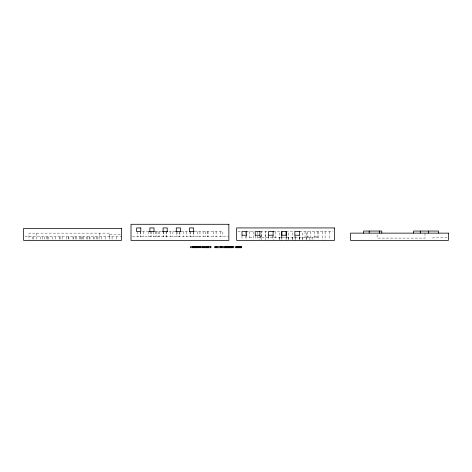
<?xml version="1.0" encoding="UTF-8"?>
<svg xmlns="http://www.w3.org/2000/svg" width="472" height="472" viewBox="0 0 472 472"><rect width="100%" height="100%" fill="white"/><g stroke="black" fill="none" stroke-linecap="round" stroke-linejoin="round"><path stroke-width="0.35" stroke-dasharray="2.36 1.77" d="M261.612 237.304L261.612 231.575L261.612 239.8M265.771 237.304L265.771 231.575L265.771 240.425M279.306 237.304L279.306 240.425L279.306 231.575M281.908 237.304L281.908 239.8L281.908 235.87M286.067 239.8L286.067 237.304M288.669 237.304L288.669 240.425L288.669 231.575M292.835 237.304L292.835 240.425L292.835 231.575M295.437 240.425L295.437 237.304M299.602 237.304L299.602 240.425L299.549 235.87L299.602 239.688M302.204 237.304L302.204 240.425L302.204 231.575M306.363 237.304L306.363 240.425L306.363 231.575M109.728 234.743L121.434 234.696M148.786 231.575L140.644 231.575L140.644 236.779M163.542 231.575L163.542 236.779L163.595 231.575L153.5 231.575L153.5 236.779M175.448 231.575L166.716 231.575L166.716 236.779M180.923 231.575L189.124 231.575M194.387 231.575L222.867 231.575L222.867 236.779M237.971 231.575L241.322 231.575M246.213 231.575L254.496 231.575M260.479 231.575L268.373 231.575M273.111 231.575L281.908 231.575M286.067 231.575L295.437 231.575M299.602 231.575L333.014 231.575M306.363 236.26L310.269 236.26M314.429 236.26L318.334 236.26M24.939 236.779L121.434 236.779M132.49 236.779L228.855 236.779M249.641 237.304L253.547 237.304M257.706 237.304L318.334 237.304M447.055 237.823L432.789 237.823L432.789 239.77M424.983 233.138L424.983 238.094L377.104 238.094L377.104 233.138M329.261 231.575L329.261 239.688M325.102 231.575L325.102 240.425M322.5 231.575L322.5 240.425M318.334 231.575L318.334 239.8M317.296 231.575L317.296 237.304M314.429 231.575L314.429 240.425M312.092 237.304L312.092 240.425M310.269 231.575L310.269 240.425M309.49 237.304L309.49 239.8M307.408 231.575L307.408 237.304M305.065 231.575L305.065 237.304M295.437 235.87L295.437 239.8M294.864 235.87L294.864 240.425M286.327 235.87L286.327 240.425M286.067 235.87L286.067 240.425M281.648 235.87L281.648 240.425M275.141 231.575L275.141 239.8M273.111 235.221L273.111 240.425M272.539 235.87L272.539 239.8M268.426 235.87L268.426 240.425M268.373 235.87L268.373 239.8M260.568 235.87L260.568 237.304M260.308 236L260.308 239.688M259.895 235.221L259.895 239.77M257.706 231.575L257.706 239.688M255.21 235.87L255.21 239.77M253.547 231.575L253.547 240.425M249.641 231.575L249.641 239.8M246.673 235.87L246.673 239.77M245.475 231.575L245.475 239.688M241.988 235.87L241.988 239.77M220.265 231.575L220.265 236.779M216.105 231.575L216.105 236.779M213.503 231.575L213.503 236.779M208.034 231.575L208.034 236.779M207.255 231.575L207.255 236.779M205.432 231.575L205.432 236.779M203.09 231.575L203.09 236.779M199.969 231.575L199.969 236.797M197.367 231.575L197.367 236.797M193.207 232.23L193.207 236.797M193.154 231.575L193.154 236.779M190.605 231.575L190.605 236.797M190.033 231.575L190.033 236.779M186.44 231.575L186.44 236.797M183.838 231.575L183.838 236.797M179.932 232.23L179.932 236.797M179.673 231.593L179.673 236.797M177.071 231.593L177.071 236.797M176.811 232.23L176.811 236.797M172.911 231.575L172.911 236.779M170.309 231.575L170.309 236.779M166.144 231.575L166.144 236.779M159.377 231.575L159.377 236.779M158.079 231.575L158.079 236.779M156.775 231.575L156.775 236.779M155.477 231.575L155.477 236.779M151.311 231.575L151.311 236.779M150.373 231.575L150.373 236.779M148.709 231.575L148.709 236.779M143.246 231.575L143.246 236.779M140.278 231.575L140.278 236.779M137.157 231.575L137.157 236.779M116.23 236.779L116.23 240.425M112.07 236.779L112.07 240.425M109.728 236.779L109.728 233.138L28.963 233.138L28.963 240.425M109.469 236.779L109.469 240.425M105.303 236.779L105.303 240.425M101.403 236.779L101.403 240.425M99.763 233.138L99.763 236.779M99.061 236.779L99.061 240.425M97.238 236.779L97.238 240.425M96.459 236.779L96.459 240.425M94.117 236.779L94.117 240.425M93.332 236.779L93.332 240.425M89.951 236.779L89.951 240.425M89.173 236.779L89.173 240.425M87.35 236.779L87.35 240.425M86.571 236.779L86.518 240.425M83.184 236.779L83.184 240.425M82.405 236.779L82.405 240.425M81.833 236.779L81.833 240.425M80.582 236.779L80.582 240.425M79.803 236.779L79.803 240.425M76.423 236.779L76.423 240.425M75.638 236.779L75.638 240.425M73.296 236.779L73.296 240.425M73.036 236.779L73.036 240.425M68.877 236.779L68.877 240.425M68.617 236.779L68.617 240.425M66.275 236.779L66.275 240.425M62.109 236.779L62.109 240.425M60.08 236.779L60.08 240.425M59.507 236.779L59.507 240.425M55.395 236.779L55.395 240.425M52.74 236.779L52.74 240.425M48.581 236.779L48.581 240.425M47.277 236.779L47.277 240.425M46.864 236.779L46.864 239.693M44.675 236.779L44.675 240.425M42.179 236.779L42.179 240.425M40.515 236.779L40.515 240.425M36.609 236.779L36.609 240.425M36.344 233.138L36.344 236.779M33.642 236.779L33.642 240.425M32.444 236.779L32.444 240.425"/><path stroke-width="0.71" d="M149.093 231.575L154.244 231.575M162.51 231.575L167.619 231.575M175.613 231.575L180.717 231.575M189.408 231.575L194.039 231.575M247.08 231.575L241.988 231.575L241.988 235.262M260.332 231.575L255.21 231.575L255.21 235.262M273.801 231.575L268.426 231.575L268.426 235.262M299.962 231.575L294.864 231.575L294.864 235.262M241.988 235.221L246.673 235.221M255.21 235.221L259.895 235.221M268.426 235.221L273.111 235.221M281.648 235.221L286.327 235.221M294.864 235.221L299.549 235.221M241.422 246.667L235.192 246.667L235.192 247.712L241.422 247.712L241.422 246.667L241.363 247.712M438.512 233.138L438.512 231.056L413.531 231.056L413.531 233.138M428.364 231.056L428.364 233.138M420.298 231.056L420.298 233.138M381.789 233.138L381.789 231.056L363.576 231.056L363.576 233.138M379.317 231.056L379.317 233.138M369.169 231.056L369.169 233.138M299.549 231.575L299.549 235.262M286.327 235.262L286.327 231.575L281.648 231.575L281.648 235.262M286.067 231.575L286.067 235.262M281.908 231.575L281.908 235.262M273.111 231.575L273.111 235.262M259.895 231.575L259.895 235.262M246.673 231.575L246.673 235.262M241.239 246.667L241.198 247.712M241.021 246.667L241.021 247.712M240.921 246.667L240.921 247.712M240.531 246.667L240.531 247.712M240.059 246.667L240.059 247.712M239.528 246.667L239.528 247.712M238.938 246.667L238.938 247.712M238.289 246.667L238.289 247.712M237.316 246.667L237.316 247.712M236.442 246.667L236.442 247.712M232.189 246.667L232.189 247.712M231.982 246.667L231.982 247.712M231.823 246.667L231.823 247.712M231.605 246.667L231.605 247.712M231.315 246.667L231.315 247.712M230.938 246.667L230.938 247.712M230.542 246.667L230.542 247.712M230.112 246.667L230.112 247.712M229.227 246.667L229.215 247.712M227.976 246.667L227.935 247.712M227.769 246.667L227.769 247.712M227.61 246.667L227.61 247.712M227.392 246.667L227.392 247.712M227.103 246.667L227.103 247.712M226.725 246.667L226.725 247.712M226.312 246.667L226.312 247.712M225.876 246.667L225.876 247.712M225.008 246.667L225.008 247.712M221.533 246.667L221.533 247.712M220.636 246.667L220.636 247.712M216.855 246.667L216.855 247.712M215.958 246.667L215.958 247.712M208.394 246.667L208.394 247.712M207.143 246.667L207.143 247.712M206.299 246.667L206.299 247.712M206.087 246.667L206.087 247.712M204.063 246.667L204.063 247.712M202.812 246.667L202.812 247.712M200.848 246.667L200.848 247.712M199.597 246.667L199.597 247.712M197.691 246.667L197.691 247.712M197.048 246.667L197.048 247.712M196.216 246.667L196.216 247.712M195.461 246.667L195.461 247.712M194.694 246.667L194.694 247.712M193.815 246.667L193.815 247.712M193.673 231.575L193.673 227.935L189.508 227.935L189.508 231.575M192.718 246.667L192.718 247.712M180.457 231.593L180.457 227.935L176.292 227.935L176.292 231.593M167.235 231.575L167.235 227.935L163.076 227.935L163.076 231.575M154.019 231.575L154.019 227.935L149.854 227.935L149.854 231.575M228.855 224.288L131.015 224.288L131.015 240.425L228.855 240.425L228.855 224.288M140.798 227.935L136.638 227.935L136.638 231.575L140.798 231.575L140.798 227.935M334.465 227.935L236.631 227.935L236.631 240.425L334.465 240.425L334.465 227.935M121.434 228.454L23.6 228.454L23.6 240.425L121.434 240.425L121.434 228.454M448.4 233.138L350.566 233.138L350.566 240.425L448.4 240.425L448.4 233.138M198.24 246.667L190.434 246.667L190.434 247.712L198.24 247.712L198.24 246.667M200.93 246.667L199.508 246.667L199.508 247.712L200.93 247.712L200.93 246.667M210.919 246.667L201.969 246.667L201.969 247.712L210.919 247.712L210.919 246.667M222.926 246.667L214.63 246.667L214.63 247.712L222.926 247.712L222.926 246.667M233.439 246.667L223.763 246.667L223.763 247.712L233.439 247.712L233.439 246.667M210.423 247.712L210.423 246.667L210.376 247.712M198.11 247.712L198.11 246.667L198.104 247.712"/></g></svg>
